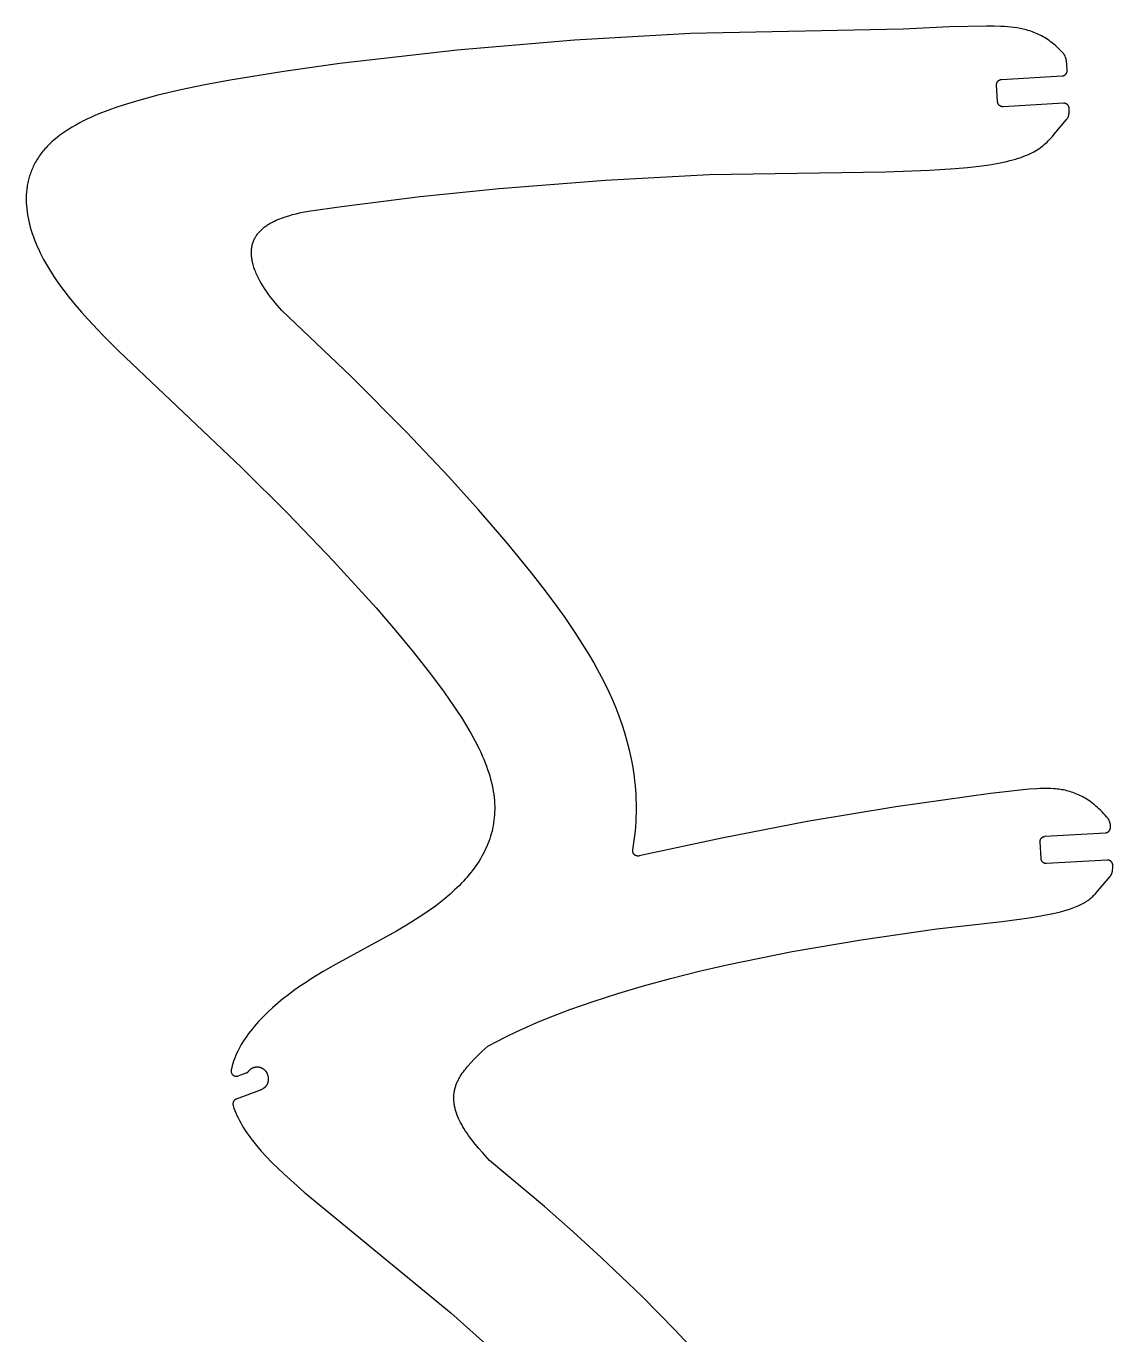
# Model space of a CAD drawing. Header units: millimetres. Extents: x -13379 to -9942, y 7 to 1157.
# Drawn here: x -12857.4 to -12444.8, y 598.8 to 1095.8 of the extents above; entities that cross this region are included whole.
import ezdxf

# ---------------------------------------------------------------- set-up
doc = ezdxf.new("R2010")
doc.units = ezdxf.units.MM
doc.header["$MEASUREMENT"] = 0
doc.layers.add('SECCIONES', color=7, linetype='Continuous')

msp = doc.modelspace()

# ---------------------------------------------------------------- linework, layer by layer
at = {"layer": 'SECCIONES'}
for points in [[(-12506.75, 1095.47, 0), (-12524.45, 1094.62, 0), (-12605.19, 1093.01, 0), (-12649.15, 1090.45, 0), (-12693.79, 1086.63, 0), (-12738.27, 1081.54, 0), (-12759.61, 1078.53, 0), (-12779.88, 1075.23, 0), (-12789.49, 1073.44, 0), (-12798.67, 1071.54, 0), (-12807.34, 1069.52, 0), (-12811.47, 1068.45, 0), (-12815.46, 1067.35, 0), (-12819.28, 1066.2, 0), (-12822.95, 1065, 0), (-12826.44, 1063.75, 0), (-12829.75, 1062.45, 0), (-12831.34, 1061.79, 0), (-12832.89, 1061.1, 0), (-12834.38, 1060.41, 0), (-12835.83, 1059.7, 0), (-12837.23, 1058.97, 0), (-12838.59, 1058.23, 0), (-12839.89, 1057.48, 0), (-12841.15, 1056.71, 0), (-12842.36, 1055.93, 0), (-12843.51, 1055.14, 0), (-12844.62, 1054.32, 0), (-12845.68, 1053.5, 0), (-12846.7, 1052.66, 0), (-12847.66, 1051.8, 0), (-12848.57, 1050.93, 0), (-12849.01, 1050.49, 0), (-12849.44, 1050.05, 0), (-12849.86, 1049.6, 0), (-12850.26, 1049.15, 0), (-12850.65, 1048.7, 0), (-12851.03, 1048.24, 0), (-12851.4, 1047.78, 0), (-12851.76, 1047.32, 0), (-12852.1, 1046.85, 0), (-12852.43, 1046.38, 0), (-12852.75, 1045.9, 0), (-12853.06, 1045.43, 0), (-12853.36, 1044.95, 0), (-12853.65, 1044.46, 0), (-12853.93, 1043.98, 0), (-12854.19, 1043.49, 0), (-12854.45, 1042.99, 0), (-12854.69, 1042.5, 0), (-12854.92, 1042, 0), (-12855.14, 1041.5, 0), (-12855.35, 1040.99, 0), (-12855.55, 1040.49, 0), (-12855.74, 1039.98, 0), (-12855.92, 1039.46, 0), (-12856.08, 1038.95, 0), (-12856.24, 1038.43, 0), (-12856.39, 1037.91, 0), (-12856.52, 1037.38, 0), (-12856.65, 1036.85, 0), (-12856.77, 1036.32, 0), (-12856.87, 1035.79, 0), (-12856.97, 1035.26, 0), (-12857.05, 1034.72, 0), (-12857.13, 1034.18, 0), (-12857.19, 1033.64, 0), (-12857.25, 1033.1, 0), (-12857.3, 1032.55, 0), (-12857.33, 1032, 0), (-12857.38, 1030.9, 0), (-12857.39, 1029.78, 0), (-12857.36, 1028.66, 0), (-12857.29, 1027.53, 0), (-12857.19, 1026.39, 0), (-12857.05, 1025.24, 0), (-12856.88, 1024.09, 0), (-12856.67, 1022.93, 0), (-12856.42, 1021.76, 0), (-12856.14, 1020.58, 0), (-12855.83, 1019.39, 0), (-12855.48, 1018.2, 0), (-12855.09, 1017, 0), (-12854.67, 1015.8, 0), (-12854.22, 1014.58, 0), (-12853.73, 1013.36, 0), (-12853.2, 1012.13, 0), (-12852.64, 1010.9, 0), (-12852.04, 1009.66, 0), (-12851.41, 1008.4, 0), (-12850.75, 1007.15, 0), (-12850.04, 1005.88, 0), (-12849.31, 1004.61, 0), (-12848.53, 1003.32, 0), (-12846.87, 1000.73, 0), (-12845.07, 998.1, 0), (-12843.12, 995.44, 0), (-12841.02, 992.73, 0), (-12838.77, 989.98, 0), (-12836.38, 987.18, 0), (-12833.83, 984.32, 0), (-12828.29, 978.44, 0), (-12822.18, 972.3, 0), (-12775.63, 928.16, 0), (-12758.02, 910.69, 0), (-12740.68, 892.62, 0), (-12724.55, 874.82, 0), (-12717.2, 866.29, 0), (-12710.44, 858.14, 0), (-12704.33, 850.42, 0), (-12698.91, 843.17, 0), (-12696.46, 839.72, 0), (-12694.19, 836.39, 0), (-12692.1, 833.18, 0), (-12690.18, 830.07, 0), (-12688.43, 827.08, 0), (-12686.86, 824.18, 0), (-12685.44, 821.38, 0), (-12684.8, 820.01, 0), (-12684.19, 818.67, 0), (-12683.63, 817.34, 0), (-12683.1, 816.04, 0), (-12682.61, 814.75, 0), (-12682.16, 813.49, 0), (-12681.74, 812.24, 0), (-12681.37, 811.01, 0), (-12681.02, 809.79, 0), (-12680.72, 808.59, 0), (-12680.45, 807.41, 0), (-12680.21, 806.24, 0), (-12680.01, 805.08, 0), (-12679.84, 803.94, 0), (-12679.7, 802.81, 0), (-12679.6, 801.69, 0), (-12679.53, 800.58, 0), (-12679.49, 799.49, 0), (-12679.48, 798.4, 0), (-12679.5, 797.33, 0), (-12679.56, 796.27, 0), (-12679.64, 795.21, 0), (-12679.76, 794.17, 0), (-12679.9, 793.14, 0), (-12680.08, 792.11, 0), (-12680.28, 791.1, 0), (-12680.51, 790.09, 0), (-12680.77, 789.1, 0), (-12681.06, 788.11, 0), (-12681.38, 787.13, 0), (-12681.72, 786.16, 0), (-12682.09, 785.2, 0), (-12682.49, 784.24, 0), (-12682.92, 783.3, 0), (-12683.37, 782.36, 0), (-12683.84, 781.43, 0), (-12684.35, 780.51, 0), (-12684.88, 779.6, 0), (-12685.43, 778.7, 0), (-12686.01, 777.8, 0), (-12686.61, 776.91, 0), (-12687.23, 776.04, 0), (-12687.88, 775.17, 0), (-12688.55, 774.3, 0), (-12689.25, 773.45, 0), (-12689.96, 772.6, 0), (-12690.7, 771.77, 0), (-12691.46, 770.94, 0), (-12692.24, 770.12, 0), (-12693.04, 769.31, 0), (-12694.69, 767.71, 0), (-12696.42, 766.14, 0), (-12698.22, 764.61, 0), (-12700.09, 763.1, 0), (-12702.01, 761.63, 0), (-12703.99, 760.19, 0), (-12706.03, 758.78, 0), (-12708.11, 757.39, 0), (-12712.4, 754.7, 0), (-12716.82, 752.09, 0), (-12739.95, 739.44, 0), (-12744.57, 736.76, 0), (-12749.12, 733.96, 0), (-12751.35, 732.5, 0), (-12753.55, 731.02, 0), (-12755.71, 729.49, 0), (-12757.82, 727.92, 0), (-12759.89, 726.32, 0), (-12761.89, 724.68, 0), (-12763.82, 723, 0), (-12765.68, 721.29, 0), (-12767.46, 719.54, 0), (-12768.31, 718.65, 0), (-12769.15, 717.76, 0), (-12769.95, 716.86, 0), (-12770.74, 715.95, 0), (-12771.5, 715.03, 0), (-12772.23, 714.11, 0), (-12772.93, 713.18, 0), (-12773.61, 712.25, 0), (-12774.25, 711.31, 0), (-12774.87, 710.37, 0), (-12775.45, 709.42, 0), (-12776.01, 708.47, 0), (-12776.53, 707.51, 0), (-12777.02, 706.55, 0), (-12777.47, 705.59, 0), (-12777.89, 704.62, 0), (-12778.27, 703.65, 0), (-12778.62, 702.68, 0), (-12778.89, 701.86, 0), (-12779.13, 701.04, 0), (-12779.35, 700.22, 0), (-12779.53, 699.4, 0), (-12779.55, 699.33, 0), (-12779.56, 699.26, 0), (-12779.57, 699.19, 0), (-12779.57, 699.12, 0), (-12779.58, 699.06, 0), (-12779.58, 698.99, 0), (-12779.58, 698.92, 0), (-12779.57, 698.85, 0), (-12779.57, 698.78, 0), (-12779.56, 698.71, 0), (-12779.55, 698.64, 0), (-12779.54, 698.58, 0), (-12779.52, 698.51, 0), (-12779.5, 698.44, 0), (-12779.49, 698.38, 0), (-12779.46, 698.31, 0), (-12779.44, 698.25, 0), (-12779.41, 698.18, 0), (-12779.38, 698.12, 0), (-12779.35, 698.06, 0), (-12779.32, 698, 0), (-12779.29, 697.94, 0), (-12779.25, 697.88, 0), (-12779.21, 697.82, 0), (-12779.17, 697.77, 0), (-12779.13, 697.72, 0), (-12779.08, 697.66, 0), (-12779.04, 697.61, 0), (-12778.99, 697.56, 0), (-12778.94, 697.51, 0), (-12778.89, 697.47, 0), (-12778.84, 697.42, 0), (-12778.78, 697.38, 0), (-12778.73, 697.34, 0), (-12778.67, 697.3, 0), (-12778.61, 697.27, 0), (-12778.55, 697.23, 0), (-12778.49, 697.2, 0), (-12778.43, 697.17, 0), (-12778.37, 697.14, 0), (-12778.3, 697.12, 0), (-12778.24, 697.09, 0), (-12778.17, 697.07, 0), (-12778.11, 697.05, 0), (-12778.04, 697.03, 0), (-12777.97, 697.02, 0), (-12777.9, 697.01, 0), (-12777.84, 697, 0), (-12777.77, 696.99, 0), (-12777.7, 696.98, 0), (-12777.63, 696.98, 0), (-12777.56, 696.98, 0), (-12777.49, 696.98, 0), (-12777.42, 696.99, 0), (-12777.36, 696.99, 0), (-12777.29, 697, 0), (-12777.22, 697.01, 0), (-12777.15, 697.03, 0), (-12777.09, 697.04, 0), (-12777.02, 697.06, 0), (-12776.95, 697.08, 0), (-12776.89, 697.1, 0), (-12773.82, 698.23, 0), (-12773.75, 698.26, 0), (-12773.69, 698.28, 0), (-12773.63, 698.31, 0), (-12773.57, 698.34, 0), (-12773.51, 698.38, 0), (-12773.45, 698.41, 0), (-12773.39, 698.45, 0), (-12773.34, 698.49, 0), (-12773.28, 698.53, 0), (-12773.23, 698.57, 0), (-12773.18, 698.62, 0), (-12773.13, 698.66, 0), (-12773.08, 698.71, 0), (-12773.03, 698.76, 0), (-12772.99, 698.81, 0), (-12772.94, 698.86, 0), (-12772.9, 698.92, 0), (-12772.85, 698.98, 0), (-12772.81, 699.04, 0), (-12772.76, 699.1, 0), (-12772.71, 699.16, 0), (-12772.65, 699.22, 0), (-12772.6, 699.28, 0), (-12772.54, 699.33, 0), (-12772.49, 699.39, 0), (-12772.43, 699.45, 0), (-12772.37, 699.5, 0), (-12772.31, 699.55, 0), (-12772.25, 699.61, 0), (-12772.18, 699.66, 0), (-12772.12, 699.71, 0), (-12772.05, 699.76, 0), (-12771.98, 699.81, 0), (-12771.91, 699.86, 0), (-12771.84, 699.9, 0), (-12771.77, 699.95, 0), (-12771.7, 699.99, 0), (-12771.63, 700.03, 0), (-12771.55, 700.07, 0), (-12771.48, 700.11, 0), (-12771.4, 700.15, 0), (-12771.32, 700.18, 0), (-12771.24, 700.22, 0), (-12771.17, 700.25, 0), (-12771.09, 700.28, 0), (-12771.01, 700.31, 0), (-12770.92, 700.34, 0), (-12770.84, 700.36, 0), (-12770.76, 700.39, 0), (-12770.68, 700.41, 0), (-12770.59, 700.43, 0), (-12770.51, 700.45, 0), (-12770.43, 700.46, 0), (-12770.34, 700.48, 0), (-12770.26, 700.49, 0), (-12770.17, 700.5, 0), (-12770.09, 700.51, 0), (-12770, 700.52, 0), (-12769.92, 700.53, 0), (-12769.83, 700.53, 0), (-12769.75, 700.53, 0), (-12769.67, 700.53, 0), (-12769.58, 700.53, 0), (-12769.5, 700.53, 0), (-12769.41, 700.52, 0), (-12769.33, 700.52, 0), (-12769.25, 700.51, 0), (-12769.17, 700.5, 0), (-12769.09, 700.49, 0), (-12769, 700.47, 0), (-12768.92, 700.46, 0), (-12768.85, 700.44, 0), (-12768.77, 700.42, 0), (-12768.69, 700.4, 0), (-12768.61, 700.38, 0), (-12768.54, 700.36, 0), (-12768.46, 700.34, 0), (-12768.39, 700.31, 0), (-12768.31, 700.29, 0), (-12768.24, 700.26, 0), (-12768.17, 700.23, 0), (-12768.1, 700.2, 0), (-12768.03, 700.17, 0), (-12767.96, 700.14, 0), (-12767.89, 700.1, 0), (-12767.82, 700.07, 0), (-12767.75, 700.03, 0), (-12767.68, 699.99, 0), (-12767.61, 699.95, 0), (-12767.54, 699.91, 0), (-12767.47, 699.86, 0), (-12767.4, 699.81, 0), (-12767.33, 699.77, 0), (-12767.27, 699.72, 0), (-12767.2, 699.67, 0), (-12767.14, 699.61, 0), (-12767.07, 699.56, 0), (-12767.01, 699.5, 0), (-12766.95, 699.45, 0), (-12766.88, 699.39, 0), (-12766.82, 699.33, 0), (-12766.76, 699.27, 0), (-12766.7, 699.2, 0), (-12766.65, 699.14, 0), (-12766.59, 699.07, 0), (-12766.53, 699, 0), (-12766.48, 698.93, 0), (-12766.42, 698.86, 0), (-12766.37, 698.79, 0), (-12766.32, 698.72, 0), (-12766.27, 698.64, 0), (-12766.22, 698.57, 0), (-12766.18, 698.49, 0), (-12766.13, 698.41, 0), (-12766.09, 698.33, 0), (-12766.04, 698.25, 0), (-12766, 698.17, 0), (-12765.96, 698.09, 0), (-12765.92, 698, 0), (-12765.89, 697.92, 0), (-12765.85, 697.83, 0), (-12765.82, 697.75, 0), (-12765.79, 697.66, 0), (-12765.75, 697.58, 0), (-12765.72, 697.49, 0), (-12765.67, 697.31, 0), (-12765.62, 697.13, 0), (-12765.58, 696.95, 0), (-12765.54, 696.77, 0), (-12765.51, 696.59, 0), (-12765.49, 696.41, 0), (-12765.47, 696.23, 0), (-12765.46, 696.06, 0), (-12765.45, 695.88, 0), (-12765.44, 695.7, 0), (-12765.46, 695.53, 0), (-12765.49, 695.36, 0), (-12765.51, 695.2, 0), (-12765.54, 695.04, 0), (-12765.57, 694.88, 0), (-12765.61, 694.73, 0), (-12765.65, 694.58, 0), (-12765.7, 694.43, 0), (-12765.72, 694.36, 0), (-12765.75, 694.29, 0), (-12765.77, 694.22, 0), (-12765.8, 694.14, 0), (-12765.83, 694.07, 0), (-12765.86, 694.01, 0), (-12765.89, 693.94, 0), (-12765.93, 693.87, 0), (-12765.96, 693.8, 0), (-12766, 693.73, 0), (-12766.04, 693.67, 0), (-12766.08, 693.6, 0), (-12766.12, 693.54, 0), (-12766.16, 693.47, 0), (-12766.2, 693.41, 0), (-12766.25, 693.35, 0), (-12766.3, 693.28, 0), (-12766.35, 693.22, 0), (-12766.4, 693.16, 0), (-12766.45, 693.1, 0), (-12766.5, 693.04, 0), (-12766.56, 692.98, 0), (-12766.62, 692.92, 0), (-12766.68, 692.86, 0), (-12766.74, 692.8, 0), (-12766.81, 692.74, 0), (-12766.87, 692.69, 0), (-12766.94, 692.63, 0), (-12767.01, 692.57, 0), (-12767.08, 692.51, 0), (-12767.23, 692.4, 0), (-12767.39, 692.29, 0), (-12767.56, 692.18, 0), (-12767.74, 692.08, 0), (-12767.93, 691.97, 0), (-12768.13, 691.87, 0), (-12768.34, 691.76, 0), (-12768.56, 691.66, 0), (-12768.79, 691.56, 0), (-12777.6, 688.32, 0), (-12777.66, 688.29, 0), (-12777.73, 688.27, 0), (-12777.79, 688.24, 0), (-12777.85, 688.2, 0), (-12777.91, 688.17, 0), (-12777.97, 688.14, 0), (-12778.03, 688.1, 0), (-12778.09, 688.06, 0), (-12778.14, 688.02, 0), (-12778.2, 687.97, 0), (-12778.25, 687.93, 0), (-12778.3, 687.88, 0), (-12778.35, 687.83, 0), (-12778.39, 687.78, 0), (-12778.44, 687.73, 0), (-12778.48, 687.67, 0), (-12778.53, 687.62, 0), (-12778.57, 687.56, 0), (-12778.6, 687.5, 0), (-12778.64, 687.44, 0), (-12778.67, 687.38, 0), (-12778.7, 687.32, 0), (-12778.73, 687.26, 0), (-12778.76, 687.2, 0), (-12778.79, 687.13, 0), (-12778.81, 687.06, 0), (-12778.83, 687, 0), (-12778.85, 686.93, 0), (-12778.86, 686.86, 0), (-12778.88, 686.8, 0), (-12778.89, 686.73, 0), (-12778.9, 686.66, 0), (-12778.9, 686.59, 0), (-12778.91, 686.52, 0), (-12778.91, 686.45, 0), (-12778.91, 686.38, 0), (-12778.9, 686.31, 0), (-12778.9, 686.24, 0), (-12778.89, 686.17, 0), (-12778.88, 686.11, 0), (-12778.87, 686.04, 0), (-12778.85, 685.97, 0), (-12778.83, 685.9, 0), (-12778.82, 685.84, 0), (-12778.5, 684.9, 0), (-12778.16, 683.97, 0), (-12777.78, 683.03, 0), (-12777.37, 682.1, 0), (-12776.92, 681.16, 0), (-12776.44, 680.22, 0), (-12775.93, 679.27, 0), (-12775.39, 678.33, 0), (-12774.82, 677.38, 0), (-12774.21, 676.43, 0), (-12773.57, 675.47, 0), (-12772.9, 674.52, 0), (-12772.2, 673.56, 0), (-12771.46, 672.59, 0), (-12769.9, 670.65, 0), (-12768.1, 668.55, 0), (-12766.16, 666.43, 0), (-12764.08, 664.28, 0), (-12761.87, 662.09, 0), (-12759.53, 659.87, 0), (-12757.07, 657.62, 0), (-12751.78, 652.97, 0), (-12696.17, 607.1, 0), (-12680.53, 593.24, 0)], [(-12598.65, 587.37, 0), (-12610.95, 600.57, 0), (-12623.61, 613.43, 0), (-12639, 628.17, 0), (-12649.72, 637.94, 0), (-12660.62, 647.51, 0), (-12681.42, 664.98, 0), (-12684.17, 667.99, 0), (-12685.55, 669.58, 0), (-12686.89, 671.2, 0), (-12688.18, 672.84, 0), (-12689.4, 674.49, 0), (-12689.97, 675.31, 0), (-12690.52, 676.13, 0), (-12691.04, 676.96, 0), (-12691.54, 677.77, 0), (-12692, 678.59, 0), (-12692.44, 679.39, 0), (-12692.84, 680.2, 0), (-12693.21, 680.99, 0), (-12693.55, 681.78, 0), (-12693.85, 682.56, 0), (-12693.99, 682.95, 0), (-12694.12, 683.34, 0), (-12694.24, 683.72, 0), (-12694.35, 684.1, 0), (-12694.46, 684.48, 0), (-12694.55, 684.86, 0), (-12694.64, 685.23, 0), (-12694.72, 685.6, 0), (-12694.79, 685.97, 0), (-12694.85, 686.34, 0), (-12694.9, 686.71, 0), (-12694.94, 687.07, 0), (-12694.98, 687.43, 0), (-12695, 687.79, 0), (-12695.02, 688.15, 0), (-12695.03, 688.5, 0), (-12695.03, 688.85, 0), (-12695.02, 689.2, 0), (-12695, 689.55, 0), (-12694.98, 689.9, 0), (-12694.95, 690.24, 0), (-12694.9, 690.58, 0), (-12694.86, 690.92, 0), (-12694.8, 691.25, 0), (-12694.73, 691.59, 0), (-12694.66, 691.92, 0), (-12694.58, 692.25, 0), (-12694.5, 692.57, 0), (-12694.4, 692.9, 0), (-12694.3, 693.22, 0), (-12694.19, 693.54, 0), (-12694.07, 693.86, 0), (-12693.95, 694.17, 0), (-12693.82, 694.49, 0), (-12693.69, 694.8, 0), (-12693.54, 695.11, 0), (-12693.39, 695.42, 0), (-12693.24, 695.73, 0), (-12693.08, 696.03, 0), (-12692.91, 696.33, 0), (-12692.56, 696.93, 0), (-12692.19, 697.53, 0), (-12691.79, 698.11, 0), (-12691.38, 698.69, 0), (-12690.95, 699.27, 0), (-12690.5, 699.84, 0), (-12690.04, 700.4, 0), (-12689.56, 700.96, 0), (-12688.57, 702.06, 0), (-12687.54, 703.15, 0), (-12686.48, 704.22, 0), (-12684.31, 706.31, 0), (-12682.13, 708.34, 0), (-12678.63, 710.22, 0), (-12675.02, 712.06, 0), (-12671.3, 713.85, 0), (-12667.47, 715.61, 0), (-12663.52, 717.33, 0), (-12659.46, 719.01, 0), (-12651.01, 722.28, 0), (-12642.11, 725.42, 0), (-12632.76, 728.44, 0), (-12622.95, 731.35, 0), (-12612.67, 734.15, 0), (-12601.91, 736.85, 0), (-12590.65, 739.44, 0), (-12566.59, 744.34, 0), (-12540.29, 748.84, 0), (-12511.56, 752.92, 0), (-12486.75, 755.75, 0), (-12476.54, 757.13, 0), (-12472.1, 757.86, 0), (-12468.13, 758.62, 0), (-12466.31, 759.03, 0), (-12464.62, 759.44, 0), (-12463.03, 759.88, 0), (-12461.55, 760.33, 0), (-12460.85, 760.56, 0), (-12460.18, 760.79, 0), (-12459.53, 761.03, 0), (-12458.91, 761.28, 0), (-12458.32, 761.53, 0), (-12457.74, 761.78, 0), (-12457.19, 762.04, 0), (-12456.66, 762.31, 0), (-12456.16, 762.58, 0), (-12455.67, 762.86, 0), (-12455.2, 763.14, 0), (-12454.76, 763.43, 0), (-12454.33, 763.72, 0), (-12453.91, 764.02, 0), (-12453.52, 764.33, 0), (-12453.14, 764.64, 0), (-12452.77, 764.95, 0), (-12452.41, 765.28, 0), (-12452.06, 765.61, 0), (-12451.73, 765.94, 0), (-12451.4, 766.29, 0), (-12451.08, 766.64, 0), (-12450.46, 767.35, 0), (-12445.82, 772.85, 0), (-12445.77, 772.91, 0), (-12445.72, 772.98, 0), (-12445.67, 773.04, 0), (-12445.62, 773.1, 0), (-12445.58, 773.17, 0), (-12445.53, 773.24, 0), (-12445.49, 773.3, 0), (-12445.45, 773.37, 0), (-12445.41, 773.44, 0), (-12445.37, 773.51, 0), (-12445.33, 773.58, 0), (-12445.29, 773.66, 0), (-12445.26, 773.73, 0), (-12445.22, 773.8, 0), (-12445.19, 773.88, 0), (-12445.16, 773.95, 0), (-12445.13, 774.03, 0), (-12445.1, 774.11, 0), (-12445.08, 774.18, 0), (-12445.05, 774.26, 0), (-12445.03, 774.34, 0), (-12445.01, 774.42, 0), (-12444.99, 774.49, 0), (-12444.97, 774.57, 0), (-12444.95, 774.65, 0), (-12444.94, 774.73, 0), (-12444.92, 774.81, 0), (-12444.91, 774.89, 0), (-12444.9, 774.97, 0), (-12444.89, 775.05, 0), (-12444.89, 775.13, 0), (-12444.88, 775.21, 0), (-12444.83, 776.04, 0), (-12444.78, 776.94, 0), (-12444.78, 777.01, 0), (-12444.78, 777.08, 0), (-12444.78, 777.15, 0), (-12444.79, 777.22, 0), (-12444.79, 777.29, 0), (-12444.8, 777.35, 0), (-12444.81, 777.42, 0), (-12444.83, 777.49, 0), (-12444.84, 777.56, 0), (-12444.86, 777.62, 0), (-12444.88, 777.69, 0), (-12444.9, 777.75, 0), (-12444.93, 777.82, 0), (-12444.96, 777.88, 0), (-12444.99, 777.94, 0), (-12445.02, 778, 0), (-12445.05, 778.06, 0), (-12445.09, 778.12, 0), (-12445.12, 778.18, 0), (-12445.16, 778.24, 0), (-12445.21, 778.29, 0), (-12445.25, 778.34, 0), (-12445.29, 778.4, 0), (-12445.34, 778.45, 0), (-12445.39, 778.5, 0), (-12445.44, 778.54, 0), (-12445.49, 778.59, 0), (-12445.55, 778.63, 0), (-12445.6, 778.67, 0), (-12445.66, 778.71, 0), (-12445.71, 778.75, 0), (-12445.77, 778.79, 0), (-12445.83, 778.82, 0), (-12445.89, 778.85, 0), (-12445.96, 778.88, 0), (-12446.02, 778.91, 0), (-12446.08, 778.93, 0), (-12446.15, 778.95, 0), (-12446.21, 778.98, 0), (-12446.28, 778.99, 0), (-12446.35, 779.01, 0), (-12446.42, 779.02, 0), (-12446.48, 779.03, 0), (-12446.55, 779.04, 0), (-12446.62, 779.05, 0), (-12446.69, 779.05, 0), (-12446.76, 779.06, 0), (-12446.83, 779.06, 0), (-12446.89, 779.05, 0), (-12469.9, 777.73, 0), (-12469.97, 777.73, 0), (-12470.03, 777.73, 0), (-12470.1, 777.73, 0), (-12470.17, 777.73, 0), (-12470.24, 777.74, 0), (-12470.31, 777.75, 0), (-12470.37, 777.76, 0), (-12470.44, 777.77, 0), (-12470.51, 777.79, 0), (-12470.57, 777.81, 0), (-12470.64, 777.83, 0), (-12470.7, 777.85, 0), (-12470.77, 777.87, 0), (-12470.83, 777.9, 0), (-12470.89, 777.93, 0), (-12470.95, 777.96, 0), (-12471.01, 777.99, 0), (-12471.07, 778.03, 0), (-12471.13, 778.07, 0), (-12471.18, 778.11, 0), (-12471.24, 778.15, 0), (-12471.29, 778.19, 0), (-12471.34, 778.23, 0), (-12471.39, 778.28, 0), (-12471.44, 778.33, 0), (-12471.49, 778.38, 0), (-12471.53, 778.43, 0), (-12471.58, 778.48, 0), (-12471.62, 778.54, 0), (-12471.66, 778.59, 0), (-12471.7, 778.65, 0), (-12471.73, 778.71, 0), (-12471.77, 778.77, 0), (-12471.8, 778.83, 0), (-12471.83, 778.89, 0), (-12471.86, 778.95, 0), (-12471.88, 779.01, 0), (-12471.9, 779.08, 0), (-12471.92, 779.14, 0), (-12471.94, 779.21, 0), (-12471.96, 779.27, 0), (-12471.97, 779.34, 0), (-12471.99, 779.41, 0), (-12472, 779.48, 0), (-12472, 779.54, 0), (-12472.01, 779.61, 0), (-12472.38, 786, 0), (-12472.38, 786.07, 0), (-12472.38, 786.14, 0), (-12472.38, 786.21, 0), (-12472.37, 786.27, 0), (-12472.37, 786.34, 0), (-12472.36, 786.41, 0), (-12472.35, 786.48, 0), (-12472.33, 786.54, 0), (-12472.32, 786.61, 0), (-12472.3, 786.68, 0), (-12472.28, 786.74, 0), (-12472.26, 786.81, 0), (-12472.23, 786.87, 0), (-12472.21, 786.93, 0), (-12472.18, 787, 0), (-12472.15, 787.06, 0), (-12472.11, 787.12, 0), (-12472.08, 787.17, 0), (-12472.04, 787.23, 0), (-12472, 787.29, 0), (-12471.96, 787.34, 0), (-12471.92, 787.4, 0), (-12471.87, 787.45, 0), (-12471.83, 787.5, 0), (-12471.78, 787.55, 0), (-12471.73, 787.59, 0), (-12471.68, 787.64, 0), (-12471.62, 787.68, 0), (-12471.57, 787.72, 0), (-12471.52, 787.76, 0), (-12471.46, 787.8, 0), (-12471.4, 787.84, 0), (-12471.34, 787.87, 0), (-12471.28, 787.9, 0), (-12471.22, 787.93, 0), (-12471.16, 787.96, 0), (-12471.09, 787.99, 0), (-12471.03, 788.01, 0), (-12470.96, 788.03, 0), (-12470.9, 788.05, 0), (-12470.83, 788.06, 0), (-12470.77, 788.08, 0), (-12470.7, 788.09, 0), (-12470.63, 788.1, 0), (-12470.56, 788.11, 0), (-12470.49, 788.11, 0), (-12447.57, 789.43, 0), (-12447.5, 789.44, 0), (-12447.44, 789.44, 0), (-12447.37, 789.45, 0), (-12447.3, 789.47, 0), (-12447.23, 789.48, 0), (-12447.16, 789.5, 0), (-12447.1, 789.52, 0), (-12447.03, 789.54, 0), (-12446.97, 789.56, 0), (-12446.9, 789.59, 0), (-12446.84, 789.62, 0), (-12446.78, 789.65, 0), (-12446.72, 789.68, 0), (-12446.66, 789.72, 0), (-12446.6, 789.75, 0), (-12446.54, 789.79, 0), (-12446.48, 789.83, 0), (-12446.43, 789.87, 0), (-12446.38, 789.92, 0), (-12446.32, 789.97, 0), (-12446.27, 790.01, 0), (-12446.23, 790.06, 0), (-12446.18, 790.12, 0), (-12446.13, 790.17, 0), (-12446.09, 790.22, 0), (-12446.05, 790.28, 0), (-12446.01, 790.34, 0), (-12445.98, 790.4, 0), (-12445.94, 790.46, 0), (-12445.91, 790.52, 0), (-12445.88, 790.58, 0), (-12445.85, 790.64, 0), (-12445.82, 790.71, 0), (-12445.8, 790.77, 0), (-12445.78, 790.84, 0), (-12445.76, 790.9, 0), (-12445.74, 790.97, 0), (-12445.73, 791.04, 0), (-12445.71, 791.11, 0), (-12445.7, 791.18, 0), (-12445.7, 791.25, 0), (-12445.69, 791.31, 0), (-12445.66, 791.85, 0), (-12445.66, 791.96, 0), (-12445.65, 792.08, 0), (-12445.66, 792.19, 0), (-12445.66, 792.31, 0), (-12445.67, 792.42, 0), (-12445.68, 792.54, 0), (-12445.7, 792.65, 0), (-12445.72, 792.77, 0), (-12445.74, 792.88, 0), (-12445.76, 793, 0), (-12445.79, 793.11, 0), (-12445.82, 793.22, 0), (-12445.86, 793.33, 0), (-12445.9, 793.44, 0), (-12445.94, 793.55, 0), (-12445.98, 793.65, 0), (-12446.18, 794.11, 0), (-12446.22, 794.21, 0), (-12446.27, 794.3, 0), (-12446.31, 794.4, 0), (-12446.37, 794.49, 0), (-12446.42, 794.58, 0), (-12446.48, 794.67, 0), (-12446.53, 794.76, 0), (-12446.6, 794.85, 0), (-12446.66, 794.94, 0), (-12446.72, 795.02, 0), (-12446.79, 795.11, 0), (-12446.86, 795.19, 0), (-12446.93, 795.27, 0), (-12447.01, 795.34, 0), (-12447.08, 795.42, 0), (-12447.16, 795.49, 0), (-12447.73, 796.15, 0), (-12448.3, 796.79, 0), (-12448.88, 797.4, 0), (-12449.45, 797.98, 0), (-12450.03, 798.54, 0), (-12450.61, 799.08, 0), (-12451.19, 799.59, 0), (-12451.77, 800.07, 0), (-12452.35, 800.54, 0), (-12452.93, 800.98, 0), (-12453.51, 801.4, 0), (-12454.1, 801.8, 0), (-12454.68, 802.18, 0), (-12455.26, 802.53, 0), (-12455.85, 802.87, 0), (-12456.43, 803.19, 0), (-12457.01, 803.49, 0), (-12457.6, 803.77, 0), (-12458.18, 804.03, 0), (-12458.77, 804.28, 0), (-12459.35, 804.51, 0), (-12459.94, 804.72, 0), (-12460.53, 804.92, 0), (-12461.12, 805.1, 0), (-12461.71, 805.27, 0), (-12462.3, 805.42, 0), (-12462.89, 805.56, 0), (-12463.49, 805.69, 0), (-12464.09, 805.8, 0), (-12464.69, 805.9, 0), (-12465.29, 805.99, 0), (-12465.9, 806.06, 0), (-12466.51, 806.13, 0), (-12467.13, 806.18, 0), (-12468.38, 806.25, 0), (-12469.66, 806.29, 0), (-12470.97, 806.28, 0), (-12472.31, 806.25, 0), (-12473.69, 806.18, 0), (-12476.6, 805.96, 0), (-12491.28, 804.34, 0), (-12527.19, 799.34, 0), (-12560.84, 793.68, 0), (-12593.24, 787.43, 0), (-12624.62, 780.64, 0), (-12624.69, 780.63, 0), (-12624.75, 780.62, 0), (-12624.82, 780.61, 0), (-12624.89, 780.6, 0), (-12624.96, 780.59, 0), (-12625.03, 780.59, 0), (-12625.1, 780.59, 0), (-12625.17, 780.59, 0), (-12625.24, 780.6, 0), (-12625.31, 780.61, 0), (-12625.37, 780.62, 0), (-12625.44, 780.63, 0), (-12625.51, 780.64, 0), (-12625.58, 780.66, 0), (-12625.64, 780.68, 0), (-12625.71, 780.7, 0), (-12625.78, 780.72, 0), (-12625.84, 780.75, 0), (-12625.9, 780.78, 0), (-12625.97, 780.81, 0), (-12626.03, 780.84, 0), (-12626.09, 780.87, 0), (-12626.15, 780.91, 0), (-12626.2, 780.95, 0), (-12626.26, 780.99, 0), (-12626.31, 781.03, 0), (-12626.37, 781.07, 0), (-12626.42, 781.12, 0), (-12626.47, 781.17, 0), (-12626.52, 781.22, 0), (-12626.56, 781.27, 0), (-12626.61, 781.32, 0), (-12626.65, 781.37, 0), (-12626.69, 781.43, 0), (-12626.73, 781.49, 0), (-12626.77, 781.54, 0), (-12626.8, 781.6, 0), (-12626.84, 781.67, 0), (-12626.87, 781.73, 0), (-12626.9, 781.79, 0), (-12626.92, 781.85, 0), (-12626.95, 781.92, 0), (-12626.97, 781.98, 0), (-12626.99, 782.05, 0), (-12627.01, 782.12, 0), (-12627.02, 782.18, 0), (-12627.04, 782.25, 0), (-12627.05, 782.32, 0), (-12627.06, 782.39, 0), (-12627.06, 782.46, 0), (-12627.06, 782.53, 0), (-12627.07, 782.6, 0), (-12627.06, 782.67, 0), (-12627.06, 782.73, 0), (-12627.05, 782.8, 0), (-12627.05, 782.87, 0), (-12627.03, 782.94, 0), (-12626.74, 784.72, 0), (-12626.48, 786.5, 0), (-12626.25, 788.29, 0), (-12626.06, 790.09, 0), (-12625.91, 791.81, 0), (-12625.8, 793.54, 0), (-12625.72, 795.27, 0), (-12625.67, 797, 0), (-12625.65, 798.74, 0), (-12625.67, 800.47, 0), (-12625.72, 802.2, 0), (-12625.8, 803.93, 0), (-12625.91, 805.64, 0), (-12626.06, 807.36, 0), (-12626.24, 809.06, 0), (-12626.44, 810.77, 0), (-12626.68, 812.47, 0), (-12626.95, 814.17, 0), (-12627.58, 817.54, 0), (-12628.3, 820.84, 0), (-12629.14, 824.11, 0), (-12630.07, 827.36, 0), (-12631.11, 830.57, 0), (-12632.22, 833.68, 0), (-12633.41, 836.75, 0), (-12634.68, 839.79, 0), (-12636.03, 842.8, 0), (-12637.43, 845.73, 0), (-12638.9, 848.63, 0), (-12640.43, 851.5, 0), (-12642.01, 854.34, 0), (-12643.67, 857.18, 0), (-12645.38, 859.99, 0), (-12648.93, 865.53, 0), (-12652.76, 871.17, 0), (-12656.74, 876.71, 0), (-12661.05, 882.45, 0), (-12665.47, 888.12, 0), (-12675.12, 899.89, 0), (-12685.62, 912.07, 0), (-12696.92, 924.59, 0), (-12712.98, 941.61, 0), (-12734.06, 962.81, 0), (-12760.31, 987.84, 0), (-12761.16, 988.77, 0), (-12762, 989.72, 0), (-12762.84, 990.7, 0), (-12763.65, 991.69, 0), (-12764.44, 992.7, 0), (-12765.2, 993.72, 0), (-12765.93, 994.74, 0), (-12766.63, 995.77, 0), (-12767.3, 996.79, 0), (-12767.92, 997.82, 0), (-12768.51, 998.84, 0), (-12769.05, 999.85, 0), (-12769.55, 1000.86, 0), (-12770, 1001.85, 0), (-12770.21, 1002.34, 0), (-12770.4, 1002.83, 0), (-12770.59, 1003.31, 0), (-12770.76, 1003.79, 0), (-12770.92, 1004.27, 0), (-12771.07, 1004.74, 0), (-12771.2, 1005.21, 0), (-12771.32, 1005.67, 0), (-12771.43, 1006.13, 0), (-12771.53, 1006.58, 0), (-12771.62, 1007.03, 0), (-12771.69, 1007.47, 0), (-12771.75, 1007.91, 0), (-12771.8, 1008.34, 0), (-12771.83, 1008.76, 0), (-12771.86, 1009.18, 0), (-12771.87, 1009.6, 0), (-12771.87, 1010.01, 0), (-12771.85, 1010.41, 0), (-12771.83, 1010.81, 0), (-12771.79, 1011.2, 0), (-12771.74, 1011.58, 0), (-12771.68, 1011.96, 0), (-12771.61, 1012.33, 0), (-12771.53, 1012.7, 0), (-12771.44, 1013.06, 0), (-12771.33, 1013.42, 0), (-12771.22, 1013.76, 0), (-12771.09, 1014.1, 0), (-12770.95, 1014.44, 0), (-12770.81, 1014.77, 0), (-12770.65, 1015.09, 0), (-12770.48, 1015.41, 0), (-12770.31, 1015.72, 0), (-12770.12, 1016.02, 0), (-12769.93, 1016.32, 0), (-12769.72, 1016.61, 0), (-12769.51, 1016.89, 0), (-12769.29, 1017.17, 0), (-12769.06, 1017.45, 0), (-12768.82, 1017.71, 0), (-12768.58, 1017.97, 0), (-12768.33, 1018.23, 0), (-12768.07, 1018.48, 0), (-12767.8, 1018.72, 0), (-12767.53, 1018.96, 0), (-12767.25, 1019.19, 0), (-12766.96, 1019.42, 0), (-12766.67, 1019.64, 0), (-12766.38, 1019.85, 0), (-12766.07, 1020.06, 0), (-12765.77, 1020.27, 0), (-12765.46, 1020.47, 0), (-12765.14, 1020.66, 0), (-12764.49, 1021.03, 0), (-12763.84, 1021.39, 0), (-12763.16, 1021.72, 0), (-12762.48, 1022.04, 0), (-12761.79, 1022.33, 0), (-12761.1, 1022.62, 0), (-12760.4, 1022.88, 0), (-12759.7, 1023.13, 0), (-12759, 1023.37, 0), (-12757.61, 1023.8, 0), (-12756.25, 1024.19, 0), (-12754.92, 1024.53, 0), (-12753.64, 1024.83, 0), (-12752.41, 1025.09, 0), (-12750.14, 1025.52, 0), (-12737.69, 1027.3, 0), (-12707.78, 1031.03, 0), (-12677.8, 1034.09, 0), (-12637.41, 1037.31, 0), (-12598.06, 1039.42, 0), (-12531.05, 1040.47, 0), (-12514.37, 1041.11, 0), (-12504.68, 1041.75, 0), (-12499.98, 1042.16, 0), (-12495.47, 1042.63, 0), (-12491.58, 1043.15, 0), (-12488.8, 1043.63, 0), (-12486.24, 1044.14, 0), (-12485.03, 1044.42, 0), (-12483.88, 1044.7, 0), (-12482.77, 1044.99, 0), (-12481.71, 1045.3, 0), (-12480.7, 1045.61, 0), (-12479.73, 1045.94, 0), (-12478.81, 1046.27, 0), (-12477.93, 1046.61, 0), (-12477.09, 1046.97, 0), (-12476.29, 1047.33, 0), (-12475.53, 1047.7, 0), (-12474.81, 1048.07, 0), (-12474.13, 1048.46, 0), (-12473.48, 1048.85, 0), (-12472.86, 1049.25, 0), (-12472.28, 1049.66, 0), (-12471.72, 1050.07, 0), (-12471.2, 1050.48, 0), (-12470.69, 1050.9, 0), (-12470.22, 1051.33, 0), (-12469.76, 1051.76, 0), (-12469.32, 1052.19, 0), (-12468.9, 1052.62, 0), (-12468.5, 1053.06, 0), (-12467.73, 1053.93, 0), (-12466.99, 1054.8, 0), (-12462.35, 1060.3, 0), (-12462.3, 1060.36, 0), (-12462.25, 1060.42, 0), (-12462.2, 1060.49, 0), (-12462.15, 1060.55, 0), (-12462.11, 1060.62, 0), (-12462.06, 1060.68, 0), (-12462.02, 1060.75, 0), (-12461.98, 1060.82, 0), (-12461.94, 1060.89, 0), (-12461.9, 1060.96, 0), (-12461.86, 1061.03, 0), (-12461.82, 1061.1, 0), (-12461.79, 1061.18, 0), (-12461.75, 1061.25, 0), (-12461.72, 1061.32, 0), (-12461.69, 1061.4, 0), (-12461.66, 1061.48, 0), (-12461.63, 1061.55, 0), (-12461.61, 1061.63, 0), (-12461.58, 1061.71, 0), (-12461.56, 1061.78, 0), (-12461.54, 1061.86, 0), (-12461.52, 1061.94, 0), (-12461.5, 1062.02, 0), (-12461.48, 1062.1, 0), (-12461.47, 1062.18, 0), (-12461.45, 1062.26, 0), (-12461.44, 1062.33, 0), (-12461.43, 1062.41, 0), (-12461.42, 1062.49, 0), (-12461.42, 1062.57, 0), (-12461.41, 1062.65, 0), (-12461.33, 1064.09, 0), (-12461.33, 1064.13, 0), (-12461.33, 1064.17, 0), (-12461.33, 1064.21, 0), (-12461.33, 1064.25, 0), (-12461.33, 1064.29, 0), (-12461.33, 1064.33, 0), (-12461.33, 1064.37, 0), (-12461.34, 1064.41, 0), (-12461.37, 1064.7, 0), (-12461.38, 1064.77, 0), (-12461.39, 1064.84, 0), (-12461.4, 1064.91, 0), (-12461.41, 1064.98, 0), (-12461.43, 1065.04, 0), (-12461.45, 1065.11, 0), (-12461.47, 1065.18, 0), (-12461.5, 1065.24, 0), (-12461.53, 1065.31, 0), (-12461.56, 1065.37, 0), (-12461.59, 1065.43, 0), (-12461.62, 1065.49, 0), (-12461.66, 1065.55, 0), (-12461.69, 1065.61, 0), (-12461.73, 1065.67, 0), (-12461.77, 1065.72, 0), (-12461.82, 1065.78, 0), (-12461.86, 1065.83, 0), (-12461.91, 1065.88, 0), (-12461.96, 1065.93, 0), (-12462.01, 1065.98, 0), (-12462.06, 1066.02, 0), (-12462.11, 1066.07, 0), (-12462.17, 1066.11, 0), (-12462.23, 1066.15, 0), (-12462.28, 1066.19, 0), (-12462.34, 1066.22, 0), (-12462.4, 1066.26, 0), (-12462.46, 1066.29, 0), (-12462.53, 1066.32, 0), (-12462.59, 1066.35, 0), (-12462.65, 1066.37, 0), (-12462.72, 1066.4, 0), (-12462.79, 1066.42, 0), (-12462.85, 1066.44, 0), (-12462.92, 1066.45, 0), (-12462.99, 1066.47, 0), (-12463.06, 1066.48, 0), (-12463.13, 1066.49, 0), (-12463.19, 1066.49, 0), (-12463.26, 1066.5, 0), (-12463.33, 1066.5, 0), (-12463.4, 1066.5, 0), (-12463.47, 1066.5, 0), (-12486.43, 1065.18, 0), (-12486.5, 1065.17, 0), (-12486.56, 1065.17, 0), (-12486.63, 1065.18, 0), (-12486.7, 1065.18, 0), (-12486.77, 1065.19, 0), (-12486.84, 1065.2, 0), (-12486.9, 1065.21, 0), (-12486.97, 1065.22, 0), (-12487.04, 1065.24, 0), (-12487.1, 1065.25, 0), (-12487.17, 1065.27, 0), (-12487.23, 1065.3, 0), (-12487.3, 1065.32, 0), (-12487.36, 1065.35, 0), (-12487.42, 1065.38, 0), (-12487.48, 1065.41, 0), (-12487.54, 1065.44, 0), (-12487.6, 1065.48, 0), (-12487.66, 1065.51, 0), (-12487.71, 1065.55, 0), (-12487.77, 1065.59, 0), (-12487.82, 1065.64, 0), (-12487.87, 1065.68, 0), (-12487.92, 1065.73, 0), (-12487.97, 1065.77, 0), (-12488.02, 1065.82, 0), (-12488.06, 1065.88, 0), (-12488.11, 1065.93, 0), (-12488.15, 1065.98, 0), (-12488.19, 1066.04, 0), (-12488.23, 1066.09, 0), (-12488.26, 1066.15, 0), (-12488.3, 1066.21, 0), (-12488.33, 1066.27, 0), (-12488.36, 1066.33, 0), (-12488.38, 1066.4, 0), (-12488.41, 1066.46, 0), (-12488.43, 1066.52, 0), (-12488.45, 1066.59, 0), (-12488.47, 1066.66, 0), (-12488.49, 1066.72, 0), (-12488.5, 1066.79, 0), (-12488.52, 1066.86, 0), (-12488.53, 1066.92, 0), (-12488.53, 1066.99, 0), (-12488.54, 1067.06, 0), (-12488.91, 1073.45, 0), (-12488.91, 1073.52, 0), (-12488.91, 1073.58, 0), (-12488.91, 1073.65, 0), (-12488.9, 1073.72, 0), (-12488.9, 1073.79, 0), (-12488.89, 1073.86, 0), (-12488.88, 1073.92, 0), (-12488.86, 1073.99, 0), (-12488.85, 1074.06, 0), (-12488.83, 1074.12, 0), (-12488.81, 1074.19, 0), (-12488.79, 1074.25, 0), (-12488.76, 1074.32, 0), (-12488.74, 1074.38, 0), (-12488.71, 1074.44, 0), (-12488.68, 1074.5, 0), (-12488.64, 1074.56, 0), (-12488.61, 1074.62, 0), (-12488.57, 1074.68, 0), (-12488.53, 1074.73, 0), (-12488.49, 1074.79, 0), (-12488.45, 1074.84, 0), (-12488.4, 1074.89, 0), (-12488.36, 1074.94, 0), (-12488.31, 1074.99, 0), (-12488.26, 1075.04, 0), (-12488.21, 1075.08, 0), (-12488.15, 1075.13, 0), (-12488.1, 1075.17, 0), (-12488.04, 1075.21, 0), (-12487.99, 1075.25, 0), (-12487.93, 1075.28, 0), (-12487.87, 1075.32, 0), (-12487.81, 1075.35, 0), (-12487.75, 1075.38, 0), (-12487.69, 1075.41, 0), (-12487.62, 1075.43, 0), (-12487.56, 1075.45, 0), (-12487.49, 1075.48, 0), (-12487.43, 1075.49, 0), (-12487.36, 1075.51, 0), (-12487.3, 1075.53, 0), (-12487.23, 1075.54, 0), (-12487.16, 1075.55, 0), (-12487.09, 1075.55, 0), (-12487.02, 1075.56, 0), (-12464, 1076.88, 0), (-12463.93, 1076.89, 0), (-12463.86, 1076.9, 0), (-12463.8, 1076.91, 0), (-12463.73, 1076.92, 0), (-12463.66, 1076.93, 0), (-12463.59, 1076.95, 0), (-12463.53, 1076.97, 0), (-12463.46, 1076.99, 0), (-12463.39, 1077.02, 0), (-12463.33, 1077.04, 0), (-12463.27, 1077.07, 0), (-12463.2, 1077.1, 0), (-12463.14, 1077.13, 0), (-12463.08, 1077.17, 0), (-12463.03, 1077.2, 0), (-12462.97, 1077.24, 0), (-12462.91, 1077.28, 0), (-12462.86, 1077.33, 0), (-12462.8, 1077.37, 0), (-12462.75, 1077.42, 0), (-12462.7, 1077.47, 0), (-12462.65, 1077.52, 0), (-12462.61, 1077.57, 0), (-12462.56, 1077.62, 0), (-12462.52, 1077.68, 0), (-12462.48, 1077.73, 0), (-12462.44, 1077.79, 0), (-12462.4, 1077.85, 0), (-12462.37, 1077.91, 0), (-12462.34, 1077.97, 0), (-12462.31, 1078.03, 0), (-12462.28, 1078.09, 0), (-12462.25, 1078.16, 0), (-12462.23, 1078.22, 0), (-12462.21, 1078.29, 0), (-12462.19, 1078.36, 0), (-12462.17, 1078.42, 0), (-12462.16, 1078.49, 0), (-12462.14, 1078.56, 0), (-12462.13, 1078.63, 0), (-12462.13, 1078.7, 0), (-12462.12, 1078.77, 0), (-12462.12, 1078.84, 0), (-12462.12, 1078.9, 0), (-12462.12, 1078.97, 0), (-12462.12, 1079.04, 0), (-12462.29, 1081.03, 0), (-12462.43, 1082.62, 0), (-12462.48, 1083.05, 0), (-12462.5, 1083.21, 0), (-12462.52, 1083.34, 0), (-12462.54, 1083.45, 0), (-12462.55, 1083.5, 0), (-12462.56, 1083.54, 0), (-12462.57, 1083.58, 0), (-12462.58, 1083.61, 0), (-12462.59, 1083.65, 0), (-12462.6, 1083.68, 0), (-12462.62, 1083.74, 0), (-12462.64, 1083.79, 0), (-12462.69, 1083.9, 0), (-12462.88, 1084.35, 0), (-12462.92, 1084.45, 0), (-12462.97, 1084.55, 0), (-12463.02, 1084.64, 0), (-12463.07, 1084.73, 0), (-12463.12, 1084.83, 0), (-12463.18, 1084.92, 0), (-12463.24, 1085.01, 0), (-12463.3, 1085.1, 0), (-12463.36, 1085.18, 0), (-12463.43, 1085.27, 0), (-12463.5, 1085.35, 0), (-12463.57, 1085.43, 0), (-12463.64, 1085.51, 0), (-12463.71, 1085.59, 0), (-12463.79, 1085.66, 0), (-12463.87, 1085.73, 0), (-12464.42, 1086.34, 0), (-12464.98, 1086.92, 0), (-12465.54, 1087.48, 0), (-12466.11, 1088, 0), (-12466.68, 1088.51, 0), (-12467.24, 1088.99, 0), (-12467.81, 1089.45, 0), (-12468.39, 1089.88, 0), (-12468.96, 1090.3, 0), (-12469.53, 1090.69, 0), (-12470.1, 1091.06, 0), (-12470.68, 1091.42, 0), (-12471.25, 1091.75, 0), (-12471.83, 1092.07, 0), (-12472.4, 1092.37, 0), (-12472.98, 1092.65, 0), (-12473.56, 1092.91, 0), (-12474.13, 1093.16, 0), (-12474.71, 1093.4, 0), (-12475.29, 1093.62, 0), (-12475.86, 1093.82, 0), (-12476.44, 1094.01, 0), (-12477.02, 1094.19, 0), (-12477.6, 1094.36, 0), (-12478.18, 1094.51, 0), (-12478.76, 1094.65, 0), (-12479.35, 1094.78, 0), (-12479.93, 1094.91, 0), (-12481.11, 1095.12, 0), (-12482.3, 1095.29, 0), (-12483.5, 1095.44, 0), (-12484.72, 1095.55, 0), (-12485.97, 1095.64, 0), (-12487.24, 1095.7, 0), (-12489.88, 1095.77, 0), (-12492.69, 1095.77, 0), (-12506.75, 1095.47, 0)]]:
    msp.add_polyline3d(points, dxfattribs=at)

doc.saveas('drawing.dxf')
